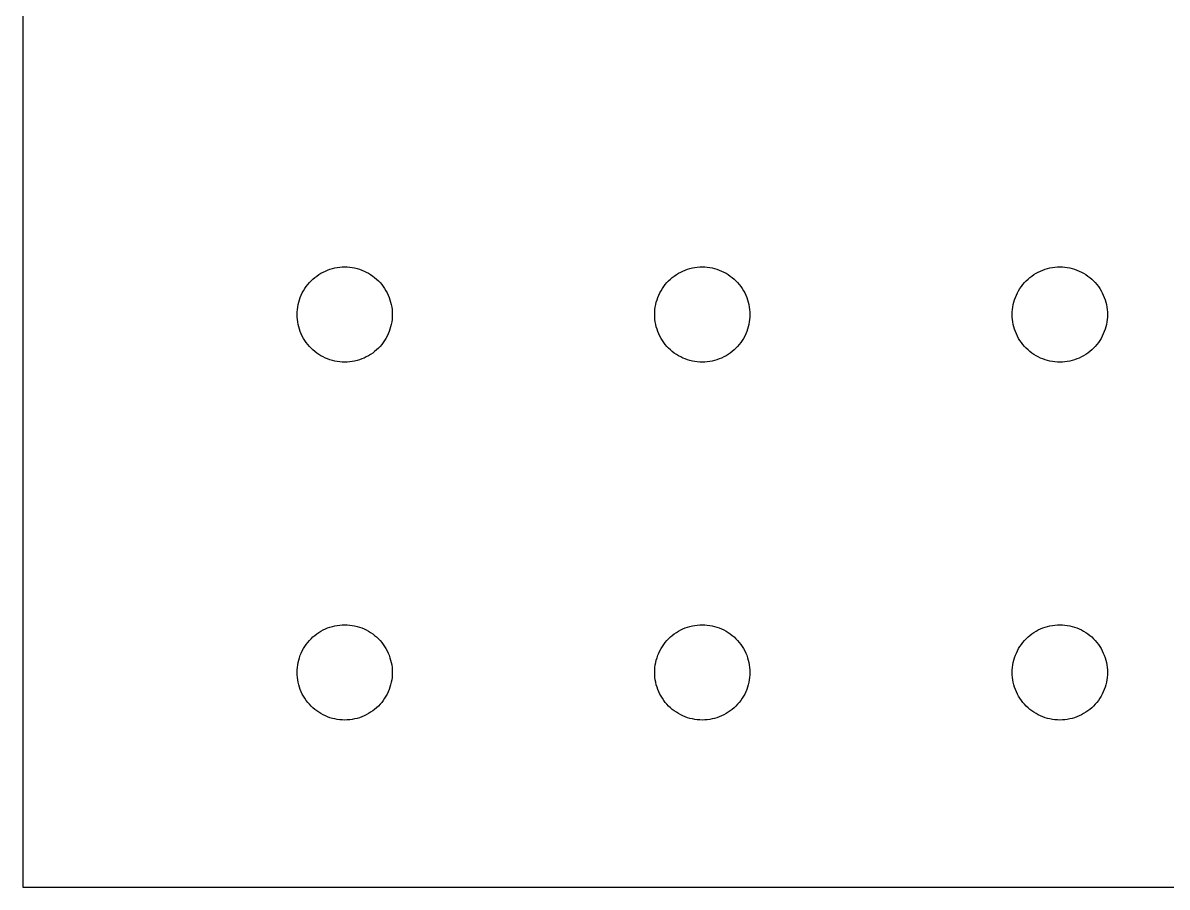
# Model space of a CAD drawing. Header units: metres. Extents: x 0 to 406, y 0 to 165.
# Drawn here: x 0 to 101.6, y 0 to 76.7 of the extents above; entities that cross this region are included whole.
import ezdxf

# ---------------------------------------------------------------- set-up
doc = ezdxf.new("R2010")
doc.units = ezdxf.units.M

msp = doc.modelspace()

# ---------------------------------------------------------------- linework, layer by layer
for p, q in [((0, 165.1), (0, 0)), ((27.2694, 54.8182), (27.4815, 54.881)), ((27.4815, 54.881), (27.6966, 54.9327)), ((27.6966, 54.9327), (27.9141, 54.973)), ((27.9141, 54.973), (28.1334, 55.0019)), ((28.1334, 55.0019), (28.3539, 55.0192)), ((28.3539, 55.0192), (28.575, 55.025)), ((28.575, 55.025), (28.7961, 55.0192)), ((28.7961, 55.0192), (29.0166, 55.0019)), ((29.0166, 55.0019), (29.2359, 54.973)), ((29.2359, 54.973), (29.4534, 54.9327)), ((29.4534, 54.9327), (29.6685, 54.881)), ((29.6685, 54.881), (29.8806, 54.8182)), ((59.0194, 54.8182), (59.2315, 54.881)), ((59.2315, 54.881), (59.4466, 54.9327)), ((59.4466, 54.9327), (59.6641, 54.973)), ((59.6641, 54.973), (59.8834, 55.0019)), ((59.8834, 55.0019), (60.1039, 55.0192)), ((60.1039, 55.0192), (60.325, 55.025)), ((60.325, 55.025), (60.5461, 55.0192)), ((60.5461, 55.0192), (60.7666, 55.0019)), ((60.7666, 55.0019), (60.9859, 54.973)), ((60.9859, 54.973), (61.2034, 54.9327)), ((61.2034, 54.9327), (61.4185, 54.881)), ((61.4185, 54.881), (61.6306, 54.8182)), ((90.7694, 54.8182), (90.9815, 54.881)), ((90.9815, 54.881), (91.1966, 54.9327)), ((91.1966, 54.9327), (91.4141, 54.973)), ((91.4141, 54.973), (91.6334, 55.0019)), ((91.6334, 55.0019), (91.8539, 55.0192)), ((91.8539, 55.0192), (92.075, 55.025)), ((92.075, 55.025), (92.2961, 55.0192)), ((92.2961, 55.0192), (92.5166, 55.0019)), ((92.5166, 55.0019), (92.7359, 54.973)), ((92.7359, 54.973), (92.9534, 54.9327)), ((92.9534, 54.9327), (93.1685, 54.881)), ((93.1685, 54.881), (93.3806, 54.8182)), ((25.5875, 53.7875), (25.7479, 53.9398)), ((25.7479, 53.9398), (25.9161, 54.0834)), ((25.9161, 54.0834), (26.0916, 54.2181)), ((26.0916, 54.2181), (26.2739, 54.3434)), ((26.2739, 54.3434), (26.4625, 54.459)), ((26.4625, 54.459), (26.6569, 54.5645)), ((26.6569, 54.5645), (26.8565, 54.6597)), ((26.8565, 54.6597), (27.0609, 54.7444)), ((27.0609, 54.7444), (27.2694, 54.8182)), ((29.8806, 54.8182), (30.0891, 54.7444)), ((30.0891, 54.7444), (30.2935, 54.6597)), ((30.2935, 54.6597), (30.4931, 54.5645)), ((30.4931, 54.5645), (30.6875, 54.459)), ((30.6875, 54.459), (30.8761, 54.3434)), ((30.8761, 54.3434), (31.0584, 54.2181)), ((31.0584, 54.2181), (31.2339, 54.0834)), ((31.2339, 54.0834), (31.4021, 53.9398)), ((31.4021, 53.9398), (31.5625, 53.7875)), ((57.3375, 53.7875), (57.4979, 53.9398)), ((57.4979, 53.9398), (57.6661, 54.0834)), ((57.6661, 54.0834), (57.8416, 54.2181)), ((57.8416, 54.2181), (58.0239, 54.3434)), ((58.0239, 54.3434), (58.2125, 54.459)), ((58.2125, 54.459), (58.4069, 54.5645)), ((58.4069, 54.5645), (58.6065, 54.6597)), ((58.6065, 54.6597), (58.8109, 54.7444)), ((58.8109, 54.7444), (59.0194, 54.8182)), ((61.6306, 54.8182), (61.8391, 54.7444)), ((61.8391, 54.7444), (62.0435, 54.6597)), ((62.0435, 54.6597), (62.2431, 54.5645)), ((62.2431, 54.5645), (62.4375, 54.459)), ((62.4375, 54.459), (62.6261, 54.3434)), ((62.6261, 54.3434), (62.8084, 54.2181)), ((62.8084, 54.2181), (62.9839, 54.0834)), ((62.9839, 54.0834), (63.1521, 53.9398)), ((63.1521, 53.9398), (63.3125, 53.7875)), ((89.0875, 53.7875), (89.2479, 53.9398)), ((89.2479, 53.9398), (89.4161, 54.0834)), ((89.4161, 54.0834), (89.5916, 54.2181)), ((89.5916, 54.2181), (89.7739, 54.3434)), ((89.7739, 54.3434), (89.9625, 54.459)), ((89.9625, 54.459), (90.1569, 54.5645)), ((90.1569, 54.5645), (90.3565, 54.6597)), ((90.3565, 54.6597), (90.5609, 54.7444)), ((90.5609, 54.7444), (90.7694, 54.8182)), ((93.3806, 54.8182), (93.5891, 54.7444)), ((93.5891, 54.7444), (93.7935, 54.6597)), ((93.7935, 54.6597), (93.9931, 54.5645)), ((93.9931, 54.5645), (94.1875, 54.459)), ((94.1875, 54.459), (94.3761, 54.3434)), ((94.3761, 54.3434), (94.5584, 54.2181)), ((94.5584, 54.2181), (94.7339, 54.0834)), ((94.7339, 54.0834), (94.9021, 53.9398)), ((94.9021, 53.9398), (95.0625, 53.7875)), ((24.8105, 52.7181), (24.916, 52.9125)), ((24.916, 52.9125), (25.0316, 53.1011)), ((25.0316, 53.1011), (25.1569, 53.2834)), ((25.1569, 53.2834), (25.2916, 53.4589)), ((25.2916, 53.4589), (25.4352, 53.6271)), ((25.4352, 53.6271), (25.5875, 53.7875)), ((31.5625, 53.7875), (31.7148, 53.6271)), ((31.7148, 53.6271), (31.8584, 53.4589)), ((31.8584, 53.4589), (31.9931, 53.2834)), ((31.9931, 53.2834), (32.1184, 53.1011)), ((32.1184, 53.1011), (32.234, 52.9125)), ((32.234, 52.9125), (32.3395, 52.7181)), ((56.5605, 52.7181), (56.666, 52.9125)), ((56.666, 52.9125), (56.7816, 53.1011)), ((56.7816, 53.1011), (56.9069, 53.2834)), ((56.9069, 53.2834), (57.0416, 53.4589)), ((57.0416, 53.4589), (57.1852, 53.6271)), ((57.1852, 53.6271), (57.3375, 53.7875)), ((63.3125, 53.7875), (63.4648, 53.6271)), ((63.4648, 53.6271), (63.6084, 53.4589)), ((63.6084, 53.4589), (63.7431, 53.2834)), ((63.7431, 53.2834), (63.8684, 53.1011)), ((63.8684, 53.1011), (63.984, 52.9125)), ((63.984, 52.9125), (64.0895, 52.7181)), ((88.3105, 52.7181), (88.416, 52.9125)), ((88.416, 52.9125), (88.5316, 53.1011)), ((88.5316, 53.1011), (88.6569, 53.2834)), ((88.6569, 53.2834), (88.7916, 53.4589)), ((88.7916, 53.4589), (88.9352, 53.6271)), ((88.9352, 53.6271), (89.0875, 53.7875)), ((95.0625, 53.7875), (95.2148, 53.6271)), ((95.2148, 53.6271), (95.3584, 53.4589)), ((95.3584, 53.4589), (95.4931, 53.2834)), ((95.4931, 53.2834), (95.6184, 53.1011)), ((95.6184, 53.1011), (95.734, 52.9125)), ((95.734, 52.9125), (95.8395, 52.7181)), ((24.4423, 51.6784), (24.494, 51.8935)), ((24.494, 51.8935), (24.5568, 52.1056)), ((24.5568, 52.1056), (24.6306, 52.3141)), ((24.6306, 52.3141), (24.7153, 52.5185)), ((24.7153, 52.5185), (24.8105, 52.7181)), ((32.3395, 52.7181), (32.4347, 52.5185)), ((32.4347, 52.5185), (32.5194, 52.3141)), ((32.5194, 52.3141), (32.5932, 52.1056)), ((32.5932, 52.1056), (32.656, 51.8935)), ((32.656, 51.8935), (32.7077, 51.6784)), ((56.1923, 51.6784), (56.244, 51.8935)), ((56.244, 51.8935), (56.3068, 52.1056)), ((56.3068, 52.1056), (56.3806, 52.3141)), ((56.3806, 52.3141), (56.4653, 52.5185)), ((56.4653, 52.5185), (56.5605, 52.7181)), ((64.0895, 52.7181), (64.1847, 52.5185)), ((64.1847, 52.5185), (64.2694, 52.3141)), ((64.2694, 52.3141), (64.3432, 52.1056)), ((64.3432, 52.1056), (64.406, 51.8935)), ((64.406, 51.8935), (64.4577, 51.6784)), ((87.9423, 51.6784), (87.994, 51.8935)), ((87.994, 51.8935), (88.0568, 52.1056)), ((88.0568, 52.1056), (88.1306, 52.3141)), ((88.1306, 52.3141), (88.2153, 52.5185)), ((88.2153, 52.5185), (88.3105, 52.7181)), ((95.8395, 52.7181), (95.9347, 52.5185)), ((95.9347, 52.5185), (96.0194, 52.3141)), ((96.0194, 52.3141), (96.0932, 52.1056)), ((96.0932, 52.1056), (96.156, 51.8935)), ((96.156, 51.8935), (96.2077, 51.6784)), ((24.35, 50.8), (24.3558, 51.0211)), ((24.3558, 50.5789), (24.35, 50.8)), ((24.3558, 51.0211), (24.3731, 51.2416)), ((24.3731, 51.2416), (24.402, 51.4609)), ((24.402, 51.4609), (24.4423, 51.6784)), ((32.7077, 51.6784), (32.748, 51.4609)), ((32.748, 51.4609), (32.7769, 51.2416)), ((32.7769, 51.2416), (32.7942, 51.0211)), ((32.7942, 51.0211), (32.8, 50.8)), ((32.8, 50.8), (32.7942, 50.5789)), ((56.1, 50.8), (56.1058, 51.0211)), ((56.1058, 50.5789), (56.1, 50.8)), ((56.1058, 51.0211), (56.1231, 51.2416)), ((56.1231, 51.2416), (56.152, 51.4609)), ((56.152, 51.4609), (56.1923, 51.6784)), ((64.4577, 51.6784), (64.498, 51.4609)), ((64.498, 51.4609), (64.5269, 51.2416)), ((64.5269, 51.2416), (64.5442, 51.0211)), ((64.5442, 51.0211), (64.55, 50.8)), ((64.55, 50.8), (64.5442, 50.5789)), ((87.85, 50.8), (87.8558, 51.0211)), ((87.8558, 50.5789), (87.85, 50.8)), ((87.8558, 51.0211), (87.8731, 51.2416)), ((87.8731, 51.2416), (87.902, 51.4609)), ((87.902, 51.4609), (87.9423, 51.6784)), ((96.2077, 51.6784), (96.248, 51.4609)), ((96.248, 51.4609), (96.2769, 51.2416)), ((96.2769, 51.2416), (96.2942, 51.0211)), ((96.2942, 51.0211), (96.3, 50.8)), ((96.3, 50.8), (96.2942, 50.5789)), ((24.3731, 50.3584), (24.3558, 50.5789)), ((24.402, 50.1391), (24.3731, 50.3584)), ((24.4423, 49.9216), (24.402, 50.1391)), ((24.494, 49.7065), (24.4423, 49.9216)), ((32.7077, 49.9216), (32.656, 49.7065)), ((32.748, 50.1391), (32.7077, 49.9216)), ((32.7769, 50.3584), (32.748, 50.1391)), ((32.7942, 50.5789), (32.7769, 50.3584)), ((56.1231, 50.3584), (56.1058, 50.5789)), ((56.152, 50.1391), (56.1231, 50.3584)), ((56.1923, 49.9216), (56.152, 50.1391)), ((56.244, 49.7065), (56.1923, 49.9216)), ((64.4577, 49.9216), (64.406, 49.7065)), ((64.498, 50.1391), (64.4577, 49.9216)), ((64.5269, 50.3584), (64.498, 50.1391)), ((64.5442, 50.5789), (64.5269, 50.3584)), ((87.8731, 50.3584), (87.8558, 50.5789)), ((87.902, 50.1391), (87.8731, 50.3584)), ((87.9423, 49.9216), (87.902, 50.1391)), ((87.994, 49.7065), (87.9423, 49.9216)), ((96.2077, 49.9216), (96.156, 49.7065)), ((96.248, 50.1391), (96.2077, 49.9216)), ((96.2769, 50.3584), (96.248, 50.1391)), ((96.2942, 50.5789), (96.2769, 50.3584)), ((24.5568, 49.4944), (24.494, 49.7065)), ((24.6306, 49.2859), (24.5568, 49.4944)), ((24.7153, 49.0815), (24.6306, 49.2859)), ((24.8105, 48.8819), (24.7153, 49.0815)), ((24.916, 48.6875), (24.8105, 48.8819)), ((32.3395, 48.8819), (32.234, 48.6875)), ((32.4347, 49.0815), (32.3395, 48.8819)), ((32.5194, 49.2859), (32.4347, 49.0815)), ((32.5932, 49.4944), (32.5194, 49.2859)), ((32.656, 49.7065), (32.5932, 49.4944)), ((56.3068, 49.4944), (56.244, 49.7065)), ((56.3806, 49.2859), (56.3068, 49.4944)), ((56.4653, 49.0815), (56.3806, 49.2859)), ((56.5605, 48.8819), (56.4653, 49.0815)), ((56.666, 48.6875), (56.5605, 48.8819)), ((64.0895, 48.8819), (63.984, 48.6875)), ((64.1847, 49.0815), (64.0895, 48.8819)), ((64.2694, 49.2859), (64.1847, 49.0815)), ((64.3432, 49.4944), (64.2694, 49.2859)), ((64.406, 49.7065), (64.3432, 49.4944)), ((88.0568, 49.4944), (87.994, 49.7065)), ((88.1306, 49.2859), (88.0568, 49.4944)), ((88.2153, 49.0815), (88.1306, 49.2859)), ((88.3105, 48.8819), (88.2153, 49.0815)), ((88.416, 48.6875), (88.3105, 48.8819)), ((95.8395, 48.8819), (95.734, 48.6875)), ((95.9347, 49.0815), (95.8395, 48.8819)), ((96.0194, 49.2859), (95.9347, 49.0815)), ((96.0932, 49.4944), (96.0194, 49.2859)), ((96.156, 49.7065), (96.0932, 49.4944)), ((25.0316, 48.4989), (24.916, 48.6875)), ((25.1569, 48.3166), (25.0316, 48.4989)), ((25.2916, 48.1411), (25.1569, 48.3166)), ((25.4352, 47.9729), (25.2916, 48.1411)), ((25.5875, 47.8125), (25.4352, 47.9729)), ((25.7479, 47.6602), (25.5875, 47.8125)), ((31.5625, 47.8125), (31.4021, 47.6602)), ((31.7148, 47.9729), (31.5625, 47.8125)), ((31.8584, 48.1411), (31.7148, 47.9729)), ((31.9931, 48.3166), (31.8584, 48.1411)), ((32.1184, 48.4989), (31.9931, 48.3166)), ((32.234, 48.6875), (32.1184, 48.4989)), ((56.7816, 48.4989), (56.666, 48.6875)), ((56.9069, 48.3166), (56.7816, 48.4989)), ((57.0416, 48.1411), (56.9069, 48.3166)), ((57.1852, 47.9729), (57.0416, 48.1411)), ((57.3375, 47.8125), (57.1852, 47.9729)), ((57.4979, 47.6602), (57.3375, 47.8125)), ((63.3125, 47.8125), (63.1521, 47.6602)), ((63.4648, 47.9729), (63.3125, 47.8125)), ((63.6084, 48.1411), (63.4648, 47.9729)), ((63.7431, 48.3166), (63.6084, 48.1411)), ((63.8684, 48.4989), (63.7431, 48.3166)), ((63.984, 48.6875), (63.8684, 48.4989)), ((88.5316, 48.4989), (88.416, 48.6875)), ((88.6569, 48.3166), (88.5316, 48.4989)), ((88.7916, 48.1411), (88.6569, 48.3166)), ((88.9352, 47.9729), (88.7916, 48.1411)), ((89.0875, 47.8125), (88.9352, 47.9729)), ((89.2479, 47.6602), (89.0875, 47.8125)), ((95.0625, 47.8125), (94.9021, 47.6602)), ((95.2148, 47.9729), (95.0625, 47.8125)), ((95.3584, 48.1411), (95.2148, 47.9729)), ((95.4931, 48.3166), (95.3584, 48.1411)), ((95.6184, 48.4989), (95.4931, 48.3166)), ((95.734, 48.6875), (95.6184, 48.4989)), ((25.9161, 47.5166), (25.7479, 47.6602)), ((26.0916, 47.3819), (25.9161, 47.5166)), ((26.2739, 47.2566), (26.0916, 47.3819)), ((26.4625, 47.141), (26.2739, 47.2566)), ((26.6569, 47.0355), (26.4625, 47.141)), ((26.8565, 46.9403), (26.6569, 47.0355)), ((27.0609, 46.8556), (26.8565, 46.9403)), ((27.2694, 46.7818), (27.0609, 46.8556)), ((27.4815, 46.719), (27.2694, 46.7818)), ((29.8806, 46.7818), (29.6685, 46.719)), ((30.0891, 46.8556), (29.8806, 46.7818)), ((30.2935, 46.9403), (30.0891, 46.8556)), ((30.4931, 47.0355), (30.2935, 46.9403)), ((30.6875, 47.141), (30.4931, 47.0355)), ((30.8761, 47.2566), (30.6875, 47.141)), ((31.0584, 47.3819), (30.8761, 47.2566)), ((31.2339, 47.5166), (31.0584, 47.3819)), ((31.4021, 47.6602), (31.2339, 47.5166)), ((57.6661, 47.5166), (57.4979, 47.6602)), ((57.8416, 47.3819), (57.6661, 47.5166)), ((58.0239, 47.2566), (57.8416, 47.3819)), ((58.2125, 47.141), (58.0239, 47.2566)), ((58.4069, 47.0355), (58.2125, 47.141)), ((58.6065, 46.9403), (58.4069, 47.0355)), ((58.8109, 46.8556), (58.6065, 46.9403)), ((59.0194, 46.7818), (58.8109, 46.8556)), ((59.2315, 46.719), (59.0194, 46.7818)), ((61.6306, 46.7818), (61.4185, 46.719)), ((61.8391, 46.8556), (61.6306, 46.7818)), ((62.0435, 46.9403), (61.8391, 46.8556)), ((62.2431, 47.0355), (62.0435, 46.9403)), ((62.4375, 47.141), (62.2431, 47.0355)), ((62.6261, 47.2566), (62.4375, 47.141)), ((62.8084, 47.3819), (62.6261, 47.2566)), ((62.9839, 47.5166), (62.8084, 47.3819)), ((63.1521, 47.6602), (62.9839, 47.5166)), ((89.4161, 47.5166), (89.2479, 47.6602)), ((89.5916, 47.3819), (89.4161, 47.5166)), ((89.7739, 47.2566), (89.5916, 47.3819)), ((89.9625, 47.141), (89.7739, 47.2566)), ((90.1569, 47.0355), (89.9625, 47.141)), ((90.3565, 46.9403), (90.1569, 47.0355)), ((90.5609, 46.8556), (90.3565, 46.9403)), ((90.7694, 46.7818), (90.5609, 46.8556)), ((90.9815, 46.719), (90.7694, 46.7818)), ((93.3806, 46.7818), (93.1685, 46.719)), ((93.5891, 46.8556), (93.3806, 46.7818)), ((93.7935, 46.9403), (93.5891, 46.8556)), ((93.9931, 47.0355), (93.7935, 46.9403)), ((94.1875, 47.141), (93.9931, 47.0355)), ((94.3761, 47.2566), (94.1875, 47.141)), ((94.5584, 47.3819), (94.3761, 47.2566)), ((94.7339, 47.5166), (94.5584, 47.3819)), ((94.9021, 47.6602), (94.7339, 47.5166)), ((27.6966, 46.6673), (27.4815, 46.719)), ((27.9141, 46.627), (27.6966, 46.6673)), ((28.1334, 46.5981), (27.9141, 46.627)), ((28.3539, 46.5808), (28.1334, 46.5981)), ((28.575, 46.575), (28.3539, 46.5808)), ((28.7961, 46.5808), (28.575, 46.575)), ((29.0166, 46.5981), (28.7961, 46.5808)), ((29.2359, 46.627), (29.0166, 46.5981)), ((29.4534, 46.6673), (29.2359, 46.627)), ((29.6685, 46.719), (29.4534, 46.6673)), ((59.4466, 46.6673), (59.2315, 46.719)), ((59.6641, 46.627), (59.4466, 46.6673)), ((59.8834, 46.5981), (59.6641, 46.627)), ((60.1039, 46.5808), (59.8834, 46.5981)), ((60.325, 46.575), (60.1039, 46.5808)), ((60.5461, 46.5808), (60.325, 46.575)), ((60.7666, 46.5981), (60.5461, 46.5808)), ((60.9859, 46.627), (60.7666, 46.5981)), ((61.2034, 46.6673), (60.9859, 46.627)), ((61.4185, 46.719), (61.2034, 46.6673)), ((91.1966, 46.6673), (90.9815, 46.719)), ((91.4141, 46.627), (91.1966, 46.6673)), ((91.6334, 46.5981), (91.4141, 46.627)), ((91.8539, 46.5808), (91.6334, 46.5981)), ((92.075, 46.575), (91.8539, 46.5808)), ((92.2961, 46.5808), (92.075, 46.575)), ((92.5166, 46.5981), (92.2961, 46.5808)), ((92.7359, 46.627), (92.5166, 46.5981)), ((92.9534, 46.6673), (92.7359, 46.627)), ((93.1685, 46.719), (92.9534, 46.6673)), ((25.9161, 22.3334), (26.0916, 22.4681)), ((26.0916, 22.4681), (26.2739, 22.5934)), ((26.2739, 22.5934), (26.4625, 22.709)), ((26.4625, 22.709), (26.6569, 22.8145)), ((26.6569, 22.8145), (26.8565, 22.9097)), ((26.8565, 22.9097), (27.0609, 22.9944)), ((27.0609, 22.9944), (27.2694, 23.0682)), ((27.2694, 23.0682), (27.4815, 23.131)), ((27.4815, 23.131), (27.6966, 23.1827)), ((27.6966, 23.1827), (27.9141, 23.223)), ((27.9141, 23.223), (28.1334, 23.2519)), ((28.1334, 23.2519), (28.3539, 23.2692)), ((28.3539, 23.2692), (28.575, 23.275)), ((28.575, 23.275), (28.7961, 23.2692)), ((28.7961, 23.2692), (29.0166, 23.2519)), ((29.0166, 23.2519), (29.2359, 23.223)), ((29.2359, 23.223), (29.4534, 23.1827)), ((29.4534, 23.1827), (29.6685, 23.131)), ((29.6685, 23.131), (29.8806, 23.0682)), ((29.8806, 23.0682), (30.0891, 22.9944)), ((30.0891, 22.9944), (30.2935, 22.9097)), ((30.2935, 22.9097), (30.4931, 22.8145)), ((30.4931, 22.8145), (30.6875, 22.709)), ((30.6875, 22.709), (30.8761, 22.5934)), ((30.8761, 22.5934), (31.0584, 22.4681)), ((31.0584, 22.4681), (31.2339, 22.3334)), ((57.6661, 22.3334), (57.8416, 22.4681)), ((57.8416, 22.4681), (58.0239, 22.5934)), ((58.0239, 22.5934), (58.2125, 22.709)), ((58.2125, 22.709), (58.4069, 22.8145)), ((58.4069, 22.8145), (58.6065, 22.9097)), ((58.6065, 22.9097), (58.8109, 22.9944)), ((58.8109, 22.9944), (59.0194, 23.0682)), ((59.0194, 23.0682), (59.2315, 23.131)), ((59.2315, 23.131), (59.4466, 23.1827)), ((59.4466, 23.1827), (59.6641, 23.223)), ((59.6641, 23.223), (59.8834, 23.2519)), ((59.8834, 23.2519), (60.1039, 23.2692)), ((60.1039, 23.2692), (60.325, 23.275)), ((60.325, 23.275), (60.5461, 23.2692)), ((60.5461, 23.2692), (60.7666, 23.2519)), ((60.7666, 23.2519), (60.9859, 23.223)), ((60.9859, 23.223), (61.2034, 23.1827)), ((61.2034, 23.1827), (61.4185, 23.131)), ((61.4185, 23.131), (61.6306, 23.0682)), ((61.6306, 23.0682), (61.8391, 22.9944)), ((61.8391, 22.9944), (62.0435, 22.9097)), ((62.0435, 22.9097), (62.2431, 22.8145)), ((62.2431, 22.8145), (62.4375, 22.709)), ((62.4375, 22.709), (62.6261, 22.5934)), ((62.6261, 22.5934), (62.8084, 22.4681)), ((62.8084, 22.4681), (62.9839, 22.3334)), ((89.4161, 22.3334), (89.5916, 22.4681)), ((89.5916, 22.4681), (89.7739, 22.5934)), ((89.7739, 22.5934), (89.9625, 22.709)), ((89.9625, 22.709), (90.1569, 22.8145)), ((90.1569, 22.8145), (90.3565, 22.9097)), ((90.3565, 22.9097), (90.5609, 22.9944)), ((90.5609, 22.9944), (90.7694, 23.0682)), ((90.7694, 23.0682), (90.9815, 23.131)), ((90.9815, 23.131), (91.1966, 23.1827)), ((91.1966, 23.1827), (91.4141, 23.223)), ((91.4141, 23.223), (91.6334, 23.2519)), ((91.6334, 23.2519), (91.8539, 23.2692)), ((91.8539, 23.2692), (92.075, 23.275)), ((92.075, 23.275), (92.2961, 23.2692)), ((92.2961, 23.2692), (92.5166, 23.2519)), ((92.5166, 23.2519), (92.7359, 23.223)), ((92.7359, 23.223), (92.9534, 23.1827)), ((92.9534, 23.1827), (93.1685, 23.131)), ((93.1685, 23.131), (93.3806, 23.0682)), ((93.3806, 23.0682), (93.5891, 22.9944)), ((93.5891, 22.9944), (93.7935, 22.9097)), ((93.7935, 22.9097), (93.9931, 22.8145)), ((93.9931, 22.8145), (94.1875, 22.709)), ((94.1875, 22.709), (94.3761, 22.5934)), ((94.3761, 22.5934), (94.5584, 22.4681)), ((94.5584, 22.4681), (94.7339, 22.3334)), ((24.916, 21.1625), (25.0316, 21.3511)), ((25.0316, 21.3511), (25.1569, 21.5334)), ((25.1569, 21.5334), (25.2916, 21.7089)), ((25.2916, 21.7089), (25.4352, 21.8771)), ((25.4352, 21.8771), (25.5875, 22.0375)), ((25.5875, 22.0375), (25.7479, 22.1898)), ((25.7479, 22.1898), (25.9161, 22.3334)), ((31.2339, 22.3334), (31.4021, 22.1898)), ((31.4021, 22.1898), (31.5625, 22.0375)), ((31.5625, 22.0375), (31.7148, 21.8771)), ((31.7148, 21.8771), (31.8584, 21.7089)), ((31.8584, 21.7089), (31.9931, 21.5334)), ((31.9931, 21.5334), (32.1184, 21.3511)), ((32.1184, 21.3511), (32.234, 21.1625)), ((56.666, 21.1625), (56.7816, 21.3511)), ((56.7816, 21.3511), (56.9069, 21.5334)), ((56.9069, 21.5334), (57.0416, 21.7089)), ((57.0416, 21.7089), (57.1852, 21.8771)), ((57.1852, 21.8771), (57.3375, 22.0375)), ((57.3375, 22.0375), (57.4979, 22.1898)), ((57.4979, 22.1898), (57.6661, 22.3334)), ((62.9839, 22.3334), (63.1521, 22.1898)), ((63.1521, 22.1898), (63.3125, 22.0375)), ((63.3125, 22.0375), (63.4648, 21.8771)), ((63.4648, 21.8771), (63.6084, 21.7089)), ((63.6084, 21.7089), (63.7431, 21.5334)), ((63.7431, 21.5334), (63.8684, 21.3511)), ((63.8684, 21.3511), (63.984, 21.1625)), ((88.416, 21.1625), (88.5316, 21.3511)), ((88.5316, 21.3511), (88.6569, 21.5334)), ((88.6569, 21.5334), (88.7916, 21.7089)), ((88.7916, 21.7089), (88.9352, 21.8771)), ((88.9352, 21.8771), (89.0875, 22.0375)), ((89.0875, 22.0375), (89.2479, 22.1898)), ((89.2479, 22.1898), (89.4161, 22.3334)), ((94.7339, 22.3334), (94.9021, 22.1898)), ((94.9021, 22.1898), (95.0625, 22.0375)), ((95.0625, 22.0375), (95.2148, 21.8771)), ((95.2148, 21.8771), (95.3584, 21.7089)), ((95.3584, 21.7089), (95.4931, 21.5334)), ((95.4931, 21.5334), (95.6184, 21.3511)), ((95.6184, 21.3511), (95.734, 21.1625)), ((24.494, 20.1435), (24.5568, 20.3556)), ((24.5568, 20.3556), (24.6306, 20.5641)), ((24.6306, 20.5641), (24.7153, 20.7685)), ((24.7153, 20.7685), (24.8105, 20.9681)), ((24.8105, 20.9681), (24.916, 21.1625)), ((32.234, 21.1625), (32.3395, 20.9681)), ((32.3395, 20.9681), (32.4347, 20.7685)), ((32.4347, 20.7685), (32.5194, 20.5641)), ((32.5194, 20.5641), (32.5932, 20.3556)), ((32.5932, 20.3556), (32.656, 20.1435)), ((56.244, 20.1435), (56.3068, 20.3556)), ((56.3068, 20.3556), (56.3806, 20.5641)), ((56.3806, 20.5641), (56.4653, 20.7685)), ((56.4653, 20.7685), (56.5605, 20.9681)), ((56.5605, 20.9681), (56.666, 21.1625)), ((63.984, 21.1625), (64.0895, 20.9681)), ((64.0895, 20.9681), (64.1847, 20.7685)), ((64.1847, 20.7685), (64.2694, 20.5641)), ((64.2694, 20.5641), (64.3432, 20.3556)), ((64.3432, 20.3556), (64.406, 20.1435)), ((87.994, 20.1435), (88.0568, 20.3556)), ((88.0568, 20.3556), (88.1306, 20.5641)), ((88.1306, 20.5641), (88.2153, 20.7685)), ((88.2153, 20.7685), (88.3105, 20.9681)), ((88.3105, 20.9681), (88.416, 21.1625)), ((95.734, 21.1625), (95.8395, 20.9681)), ((95.8395, 20.9681), (95.9347, 20.7685)), ((95.9347, 20.7685), (96.0194, 20.5641)), ((96.0194, 20.5641), (96.0932, 20.3556)), ((96.0932, 20.3556), (96.156, 20.1435)), ((24.3558, 19.2711), (24.3731, 19.4916)), ((24.3731, 19.4916), (24.402, 19.7109)), ((24.402, 19.7109), (24.4423, 19.9284)), ((24.4423, 19.9284), (24.494, 20.1435)), ((32.656, 20.1435), (32.7077, 19.9284)), ((32.7077, 19.9284), (32.748, 19.7109)), ((32.748, 19.7109), (32.7769, 19.4916)), ((32.7769, 19.4916), (32.7942, 19.2711)), ((56.1058, 19.2711), (56.1231, 19.4916)), ((56.1231, 19.4916), (56.152, 19.7109)), ((56.152, 19.7109), (56.1923, 19.9284)), ((56.1923, 19.9284), (56.244, 20.1435)), ((64.406, 20.1435), (64.4577, 19.9284)), ((64.4577, 19.9284), (64.498, 19.7109)), ((64.498, 19.7109), (64.5269, 19.4916)), ((64.5269, 19.4916), (64.5442, 19.2711)), ((87.8558, 19.2711), (87.8731, 19.4916)), ((87.8731, 19.4916), (87.902, 19.7109)), ((87.902, 19.7109), (87.9423, 19.9284)), ((87.9423, 19.9284), (87.994, 20.1435)), ((96.156, 20.1435), (96.2077, 19.9284)), ((96.2077, 19.9284), (96.248, 19.7109)), ((96.248, 19.7109), (96.2769, 19.4916)), ((96.2769, 19.4916), (96.2942, 19.2711)), ((24.35, 19.05), (24.3558, 19.2711)), ((24.3558, 18.8289), (24.35, 19.05)), ((24.3731, 18.6084), (24.3558, 18.8289)), ((24.402, 18.3891), (24.3731, 18.6084)), ((24.4423, 18.1716), (24.402, 18.3891)), ((32.748, 18.3891), (32.7077, 18.1716)), ((32.7769, 18.6084), (32.748, 18.3891)), ((32.7942, 18.8289), (32.7769, 18.6084)), ((32.7942, 19.2711), (32.8, 19.05)), ((32.8, 19.05), (32.7942, 18.8289)), ((56.1, 19.05), (56.1058, 19.2711)), ((56.1058, 18.8289), (56.1, 19.05)), ((56.1231, 18.6084), (56.1058, 18.8289)), ((56.152, 18.3891), (56.1231, 18.6084)), ((56.1923, 18.1716), (56.152, 18.3891)), ((64.498, 18.3891), (64.4577, 18.1716)), ((64.5269, 18.6084), (64.498, 18.3891)), ((64.5442, 18.8289), (64.5269, 18.6084)), ((64.5442, 19.2711), (64.55, 19.05)), ((64.55, 19.05), (64.5442, 18.8289)), ((87.85, 19.05), (87.8558, 19.2711)), ((87.8558, 18.8289), (87.85, 19.05)), ((87.8731, 18.6084), (87.8558, 18.8289)), ((87.902, 18.3891), (87.8731, 18.6084)), ((87.9423, 18.1716), (87.902, 18.3891)), ((96.248, 18.3891), (96.2077, 18.1716)), ((96.2769, 18.6084), (96.248, 18.3891)), ((96.2942, 18.8289), (96.2769, 18.6084)), ((96.2942, 19.2711), (96.3, 19.05)), ((96.3, 19.05), (96.2942, 18.8289)), ((24.494, 17.9565), (24.4423, 18.1716)), ((24.5568, 17.7444), (24.494, 17.9565)), ((24.6306, 17.5359), (24.5568, 17.7444)), ((24.7153, 17.3315), (24.6306, 17.5359)), ((24.8105, 17.1319), (24.7153, 17.3315)), ((32.4347, 17.3315), (32.3395, 17.1319)), ((32.5194, 17.5359), (32.4347, 17.3315)), ((32.5932, 17.7444), (32.5194, 17.5359)), ((32.656, 17.9565), (32.5932, 17.7444)), ((32.7077, 18.1716), (32.656, 17.9565)), ((56.244, 17.9565), (56.1923, 18.1716)), ((56.3068, 17.7444), (56.244, 17.9565)), ((56.3806, 17.5359), (56.3068, 17.7444)), ((56.4653, 17.3315), (56.3806, 17.5359)), ((56.5605, 17.1319), (56.4653, 17.3315)), ((64.1847, 17.3315), (64.0895, 17.1319)), ((64.2694, 17.5359), (64.1847, 17.3315)), ((64.3432, 17.7444), (64.2694, 17.5359)), ((64.406, 17.9565), (64.3432, 17.7444)), ((64.4577, 18.1716), (64.406, 17.9565)), ((87.994, 17.9565), (87.9423, 18.1716)), ((88.0568, 17.7444), (87.994, 17.9565)), ((88.1306, 17.5359), (88.0568, 17.7444)), ((88.2153, 17.3315), (88.1306, 17.5359)), ((88.3105, 17.1319), (88.2153, 17.3315)), ((95.9347, 17.3315), (95.8395, 17.1319)), ((96.0194, 17.5359), (95.9347, 17.3315)), ((96.0932, 17.7444), (96.0194, 17.5359)), ((96.156, 17.9565), (96.0932, 17.7444)), ((96.2077, 18.1716), (96.156, 17.9565)), ((24.916, 16.9375), (24.8105, 17.1319)), ((25.0316, 16.7489), (24.916, 16.9375)), ((25.1569, 16.5666), (25.0316, 16.7489)), ((25.2916, 16.3911), (25.1569, 16.5666)), ((25.4352, 16.2229), (25.2916, 16.3911)), ((31.8584, 16.3911), (31.7148, 16.2229)), ((31.9931, 16.5666), (31.8584, 16.3911)), ((32.1184, 16.7489), (31.9931, 16.5666)), ((32.234, 16.9375), (32.1184, 16.7489)), ((32.3395, 17.1319), (32.234, 16.9375)), ((56.666, 16.9375), (56.5605, 17.1319)), ((56.7816, 16.7489), (56.666, 16.9375)), ((56.9069, 16.5666), (56.7816, 16.7489)), ((57.0416, 16.3911), (56.9069, 16.5666)), ((57.1852, 16.2229), (57.0416, 16.3911)), ((63.6084, 16.3911), (63.4648, 16.2229)), ((63.7431, 16.5666), (63.6084, 16.3911)), ((63.8684, 16.7489), (63.7431, 16.5666)), ((63.984, 16.9375), (63.8684, 16.7489)), ((64.0895, 17.1319), (63.984, 16.9375)), ((88.416, 16.9375), (88.3105, 17.1319)), ((88.5316, 16.7489), (88.416, 16.9375)), ((88.6569, 16.5666), (88.5316, 16.7489)), ((88.7916, 16.3911), (88.6569, 16.5666)), ((88.9352, 16.2229), (88.7916, 16.3911)), ((95.3584, 16.3911), (95.2148, 16.2229)), ((95.4931, 16.5666), (95.3584, 16.3911)), ((95.6184, 16.7489), (95.4931, 16.5666)), ((95.734, 16.9375), (95.6184, 16.7489)), ((95.8395, 17.1319), (95.734, 16.9375)), ((25.5875, 16.0625), (25.4352, 16.2229)), ((25.7479, 15.9102), (25.5875, 16.0625)), ((25.9161, 15.7666), (25.7479, 15.9102)), ((26.0916, 15.6319), (25.9161, 15.7666)), ((26.2739, 15.5066), (26.0916, 15.6319)), ((26.4625, 15.391), (26.2739, 15.5066)), ((26.6569, 15.2855), (26.4625, 15.391)), ((26.8565, 15.1903), (26.6569, 15.2855)), ((30.4931, 15.2855), (30.2935, 15.1903)), ((30.6875, 15.391), (30.4931, 15.2855)), ((30.8761, 15.5066), (30.6875, 15.391)), ((31.0584, 15.6319), (30.8761, 15.5066)), ((31.2339, 15.7666), (31.0584, 15.6319)), ((31.4021, 15.9102), (31.2339, 15.7666)), ((31.5625, 16.0625), (31.4021, 15.9102)), ((31.7148, 16.2229), (31.5625, 16.0625)), ((57.3375, 16.0625), (57.1852, 16.2229)), ((57.4979, 15.9102), (57.3375, 16.0625)), ((57.6661, 15.7666), (57.4979, 15.9102)), ((57.8416, 15.6319), (57.6661, 15.7666)), ((58.0239, 15.5066), (57.8416, 15.6319)), ((58.2125, 15.391), (58.0239, 15.5066)), ((58.4069, 15.2855), (58.2125, 15.391)), ((58.6065, 15.1903), (58.4069, 15.2855)), ((62.2431, 15.2855), (62.0435, 15.1903)), ((62.4375, 15.391), (62.2431, 15.2855)), ((62.6261, 15.5066), (62.4375, 15.391)), ((62.8084, 15.6319), (62.6261, 15.5066)), ((62.9839, 15.7666), (62.8084, 15.6319)), ((63.1521, 15.9102), (62.9839, 15.7666)), ((63.3125, 16.0625), (63.1521, 15.9102)), ((63.4648, 16.2229), (63.3125, 16.0625)), ((89.0875, 16.0625), (88.9352, 16.2229)), ((89.2479, 15.9102), (89.0875, 16.0625)), ((89.4161, 15.7666), (89.2479, 15.9102)), ((89.5916, 15.6319), (89.4161, 15.7666)), ((89.7739, 15.5066), (89.5916, 15.6319)), ((89.9625, 15.391), (89.7739, 15.5066)), ((90.1569, 15.2855), (89.9625, 15.391)), ((90.3565, 15.1903), (90.1569, 15.2855)), ((93.9931, 15.2855), (93.7935, 15.1903)), ((94.1875, 15.391), (93.9931, 15.2855)), ((94.3761, 15.5066), (94.1875, 15.391)), ((94.5584, 15.6319), (94.3761, 15.5066)), ((94.7339, 15.7666), (94.5584, 15.6319)), ((94.9021, 15.9102), (94.7339, 15.7666)), ((95.0625, 16.0625), (94.9021, 15.9102)), ((95.2148, 16.2229), (95.0625, 16.0625)), ((27.0609, 15.1056), (26.8565, 15.1903)), ((27.2694, 15.0318), (27.0609, 15.1056)), ((27.4815, 14.969), (27.2694, 15.0318)), ((27.6966, 14.9173), (27.4815, 14.969)), ((27.9141, 14.877), (27.6966, 14.9173)), ((28.1334, 14.8481), (27.9141, 14.877)), ((28.3539, 14.8308), (28.1334, 14.8481)), ((28.575, 14.825), (28.3539, 14.8308)), ((28.7961, 14.8308), (28.575, 14.825)), ((29.0166, 14.8481), (28.7961, 14.8308)), ((29.2359, 14.877), (29.0166, 14.8481)), ((29.4534, 14.9173), (29.2359, 14.877)), ((29.6685, 14.969), (29.4534, 14.9173)), ((29.8806, 15.0318), (29.6685, 14.969)), ((30.0891, 15.1056), (29.8806, 15.0318)), ((30.2935, 15.1903), (30.0891, 15.1056)), ((58.8109, 15.1056), (58.6065, 15.1903)), ((59.0194, 15.0318), (58.8109, 15.1056)), ((59.2315, 14.969), (59.0194, 15.0318)), ((59.4466, 14.9173), (59.2315, 14.969)), ((59.6641, 14.877), (59.4466, 14.9173)), ((59.8834, 14.8481), (59.6641, 14.877)), ((60.1039, 14.8308), (59.8834, 14.8481)), ((60.325, 14.825), (60.1039, 14.8308)), ((60.5461, 14.8308), (60.325, 14.825)), ((60.7666, 14.8481), (60.5461, 14.8308)), ((60.9859, 14.877), (60.7666, 14.8481)), ((61.2034, 14.9173), (60.9859, 14.877)), ((61.4185, 14.969), (61.2034, 14.9173)), ((61.6306, 15.0318), (61.4185, 14.969)), ((61.8391, 15.1056), (61.6306, 15.0318)), ((62.0435, 15.1903), (61.8391, 15.1056)), ((90.5609, 15.1056), (90.3565, 15.1903)), ((90.7694, 15.0318), (90.5609, 15.1056)), ((90.9815, 14.969), (90.7694, 15.0318)), ((91.1966, 14.9173), (90.9815, 14.969)), ((91.4141, 14.877), (91.1966, 14.9173)), ((91.6334, 14.8481), (91.4141, 14.877)), ((91.8539, 14.8308), (91.6334, 14.8481)), ((92.075, 14.825), (91.8539, 14.8308)), ((92.2961, 14.8308), (92.075, 14.825)), ((92.5166, 14.8481), (92.2961, 14.8308)), ((92.7359, 14.877), (92.5166, 14.8481)), ((92.9534, 14.9173), (92.7359, 14.877)), ((93.1685, 14.969), (92.9534, 14.9173)), ((93.3806, 15.0318), (93.1685, 14.969)), ((93.5891, 15.1056), (93.3806, 15.0318)), ((93.7935, 15.1903), (93.5891, 15.1056)), ((0, 0), (406.4, 0))]:
    msp.add_line(p, q)

doc.saveas('drawing.dxf')
